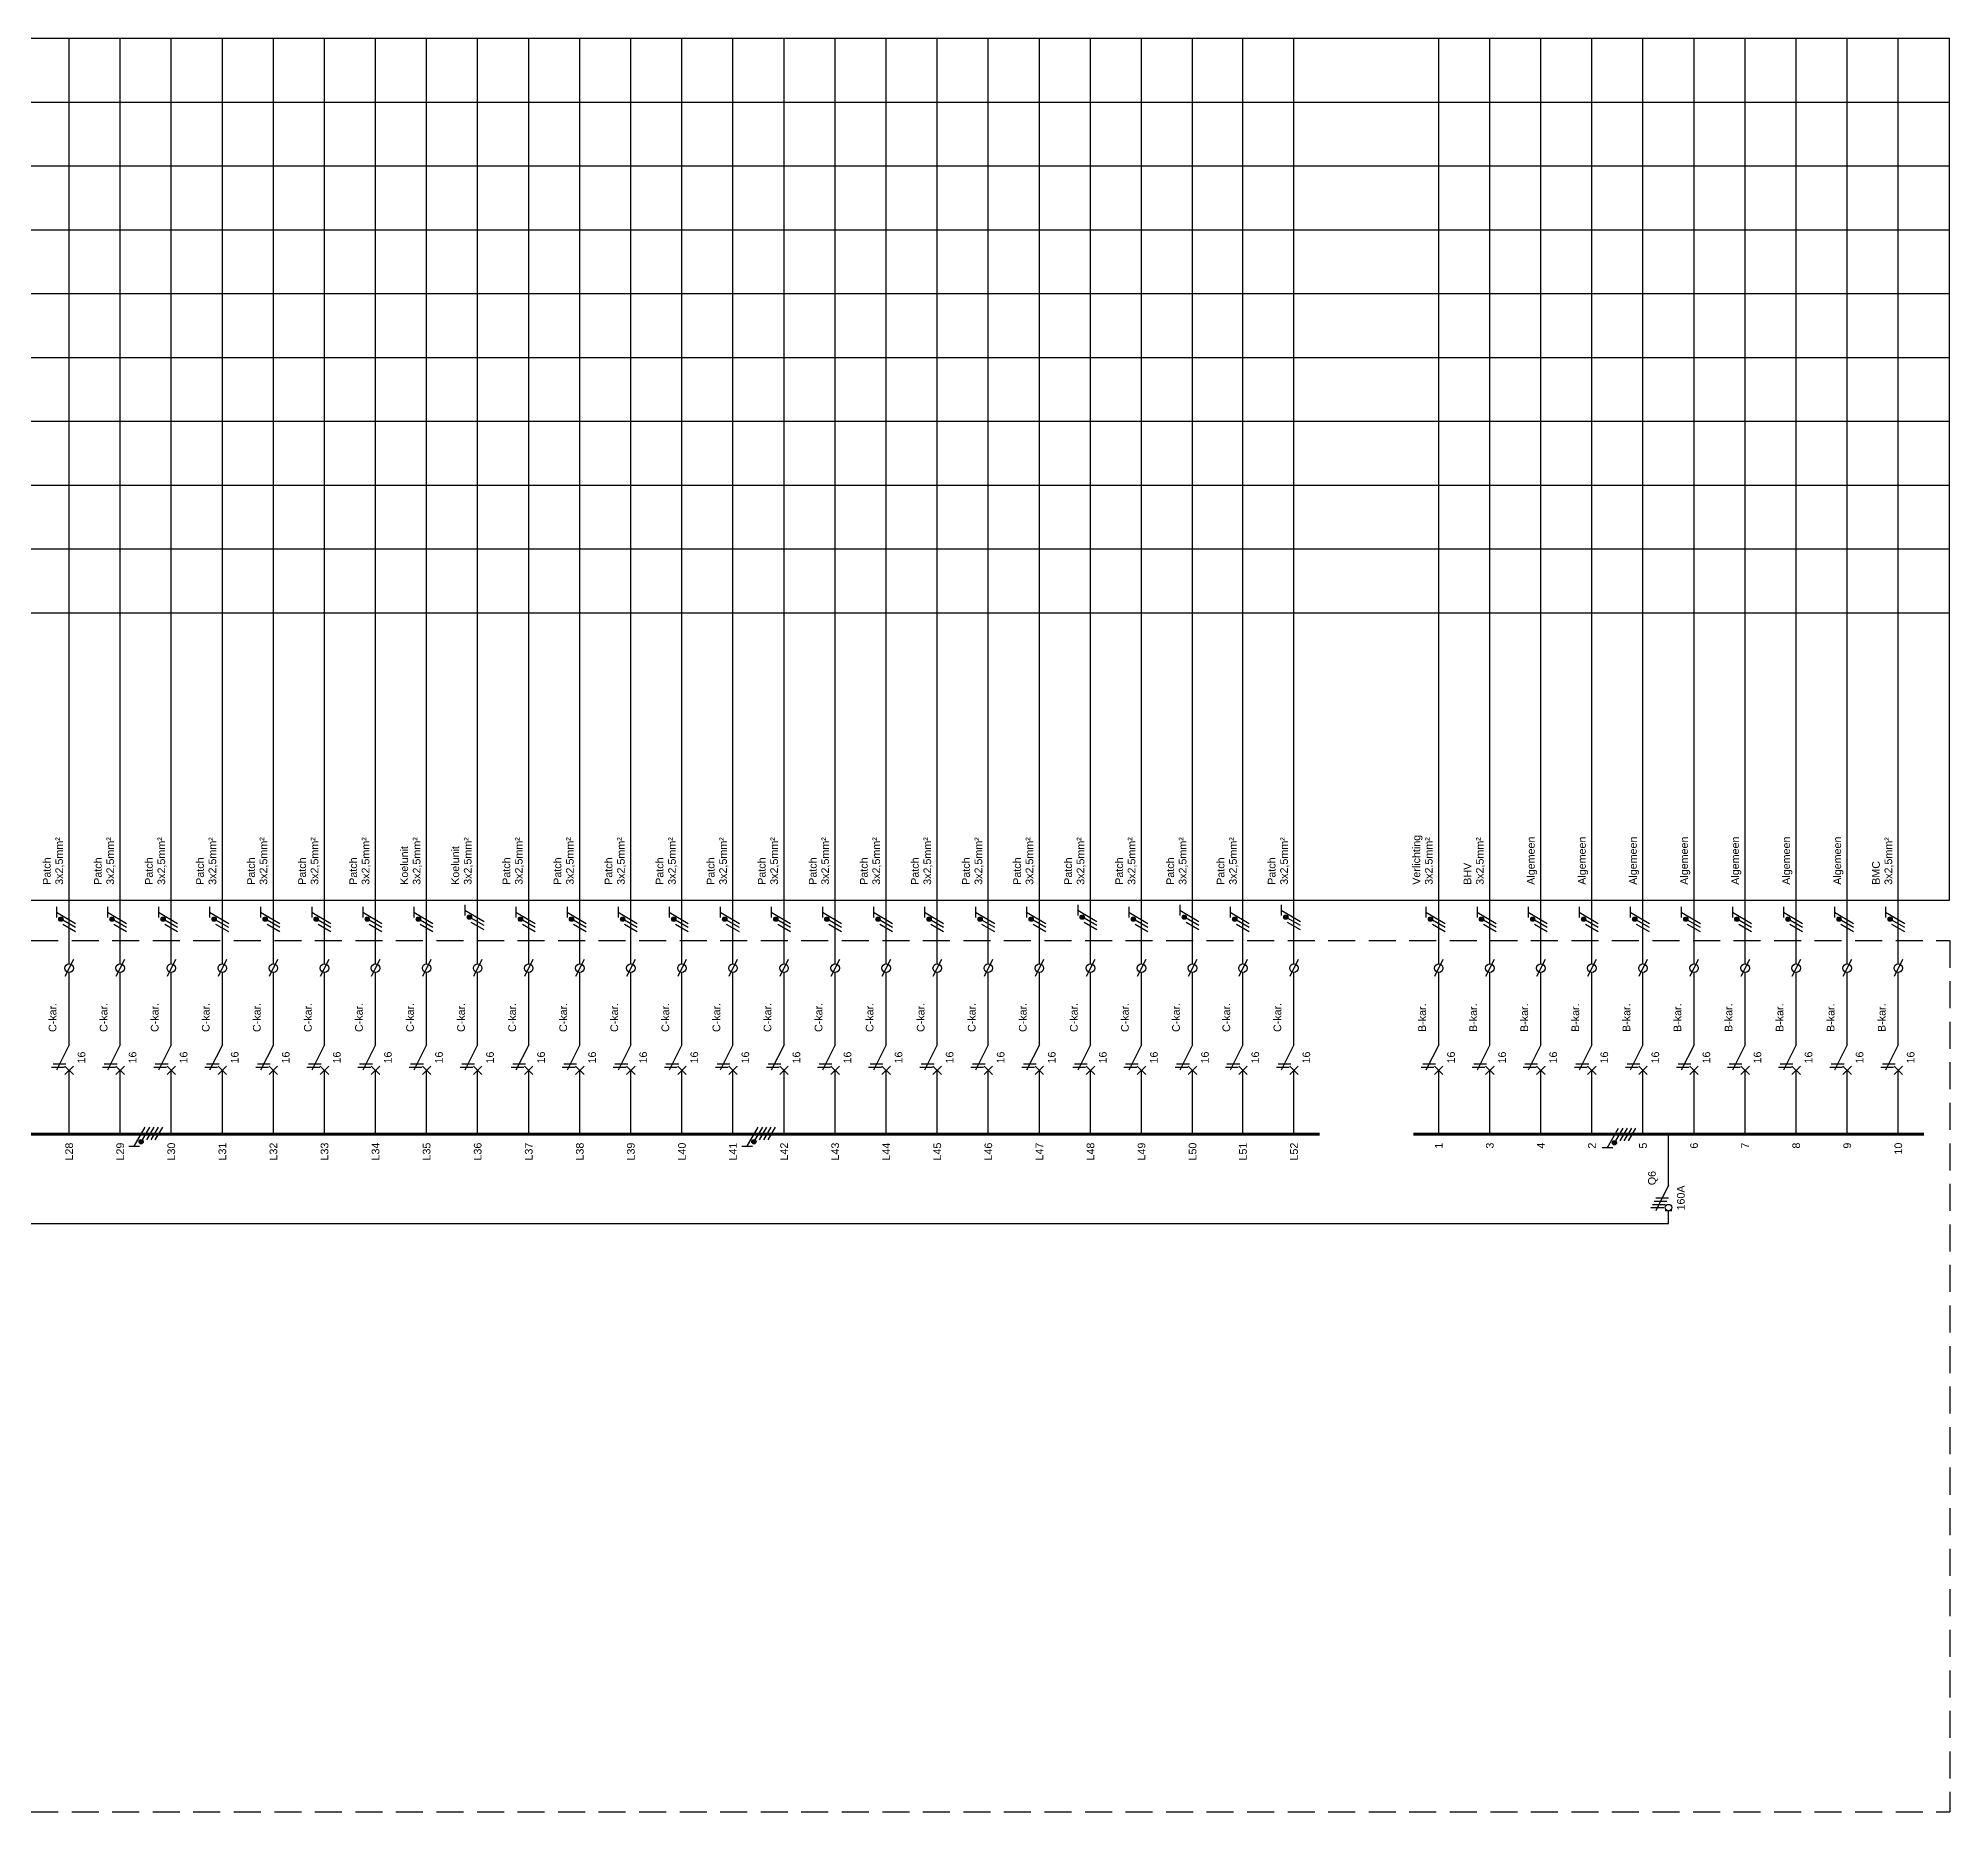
# Model space of a CAD drawing. Header units: millimetres. Extents: x -12 to 899, y 80 to 531.
# Drawn here: x 449.3 to 898.5, y 90 to 506.7 of the extents above; entities that cross this region are included whole.
import ezdxf
from ezdxf.enums import TextEntityAlignment as Align

# ---------------------------------------------------------------- set-up
doc = ezdxf.new("R2010")
doc.units = ezdxf.units.MM
doc.linetypes.add('HIDDEN', pattern=[9.525, 6.35, -3.175])
doc.layers.get('0').update_dxf_attribs({"linetype": 'CONTINUOUS'})
doc.layers.add('EL$1----_MER', color=3, linetype='CONTINUOUS')
doc.styles.add('BURO-012', font='arial.ttf', dxfattribs={"height": 1.2})
doc.styles.add('BURO-018', font='arial.ttf', dxfattribs={"height": 1.8})

# ---------------------------------------------------------------- blocks, each defined once
blk = doc.blocks.new('B24')
at = {"color": 0, "linetype": 'Continuous'}
for p, q in [((0, 9), (0, 21)), ((0, 9), (-3, 3)), ((-3.75, 4.5), (-0.75, 4.5)), ((-3.375, 5.25), (-0.375, 5.25)), ((-3, 6), (0, 6)), ((-4.125, 3.75), (-1.125, 3.75)), ((0.75, 3), (-0.75, 3)), ((0, 0), (0, 3))]:
    blk.add_line(p, q, dxfattribs=at)
blk.add_circle((0, 3.75), 0.75, dxfattribs=at)
at = {"color": 1, "style": 'BURO-018'}
blk.add_attdef('E_VRIJ1', (-3, 12), '', height=1.8, rotation=90, dxfattribs=at)
at = {"color": 1, "linetype": 'Continuous', "style": 'BURO-018'}
blk.add_attdef('E_IS', text='', height=1.8, rotation=90, dxfattribs=at).set_placement((2, 6), align=Align.TOP_CENTER)
blk = doc.blocks.new('m1')
at = {"color": 0, "linetype": 'Continuous'}
blk.add_line((0, 21), (0, 33), dxfattribs=at)
blk = doc.blocks.new('B28CS')
at = {"color": 0, "linetype": 'Continuous'}
for p, q in [((0, 42), (0, 54)), ((0, 42), (-3, 36)), ((-4.125, 36.75), (-1.125, 36.75)), ((-3.75, 37.5), (-0.75, 37.5)), ((-1, 35), (1, 37)), ((-1, 37), (1, 35)), ((0, 33), (0, 36))]:
    blk.add_line(p, q, dxfattribs=at)
at = {"color": 1, "style": 'BURO-018'}
blk.add_attdef('E_VRIJ1', (-3, 45), '', height=1.8, rotation=90, dxfattribs=at)
at = {"color": 1, "linetype": 'Continuous', "style": 'BURO-018'}
blk.add_attdef('E_IIA', text='', height=1.8, rotation=90, dxfattribs=at).set_placement((2, 39), align=Align.TOP_CENTER)
blk = doc.blocks.new('M19S')
at = {"color": 0, "linetype": 'Continuous'}
for p, q in [((0, 61), (0, 66)), ((0, 54), (0, 59))]:
    blk.add_line(p, q, dxfattribs=at)
at = {"color": 0}
blk.add_line((1, 62), (-1, 58), dxfattribs=at)
blk.add_circle((0, 60), 1, dxfattribs=at)
at = {"color": 1, "linetype": 'Continuous', "style": 'BURO-018'}
blk.add_attdef('E_TRMNR', text='', height=1.8, rotation=90, dxfattribs=at).set_placement((3, 57), align=Align.TOP_LEFT)
at = {"color": 1, "style": 'BURO-018'}
blk.add_attdef('E_VRIJ1', (-3, 57), '', height=1.8, rotation=90, dxfattribs=at)
blk = doc.blocks.new('L1')
at = {"color": 0, "linetype": 'Continuous'}
for p, q in [((-3, 73.98), (-3, 71.48)), ((-3, 72.73), (1.5, 70.13)), ((1.5, 69.13), (-1.5, 70.87)), ((1.5, 68.13), (-1.5, 69.87))]:
    blk.add_line(p, q, dxfattribs=at)
at = {"color": 0, "linetype": 'Continuous', "const_width": 0.5}
blk.add_lwpolyline([(-1.68, 71.12, 1), (-2.18, 71.12, 1)], format="xyb", close=True, dxfattribs=at)
at = {"color": 0, "linetype": 'Continuous'}
blk.add_circle((-1.93, 71.12), 0.5, dxfattribs=at)

msp = doc.modelspace()

# ---------------------------------------------------------------- linework, layer by layer
at = {"layer": 'EL$1----_MER', "color": 1}
for p, q in [((-11.58, 506.72), (898.44, 506.72)), ((898.44, 304.22), (898.44, 506.72)), ((-11.58, 491.72), (898.44, 491.72)), ((-11.58, 476.72), (898.44, 476.72)), ((-11.58, 461.72), (898.44, 461.72)), ((-11.58, 446.72), (898.44, 446.72)), ((-11.58, 431.72), (898.44, 431.72)), ((-11.58, 416.72), (898.44, 416.72)), ((-11.58, 401.72), (898.44, 401.72)), ((-11.58, 386.72), (898.44, 386.72)), ((-11.58, 371.72), (898.44, 371.72)), ((-11.58, 304.22), (898.44, 304.22))]:
    msp.add_line(p, q, dxfattribs=at)
at = {"layer": 'EL$1----_MER'}
for p, q in [((456.6, 294.22), (456.6, 506.72)), ((468.6, 294.22), (468.6, 506.72)), ((480.6, 294.22), (480.6, 506.72)), ((492.6, 294.22), (492.6, 506.72)), ((504.6, 294.22), (504.6, 506.72)), ((516.6, 294.22), (516.6, 506.72)), ((528.6, 294.22), (528.6, 506.72)), ((540.6, 294.22), (540.6, 506.72)), ((552.6, 294.22), (552.6, 506.72)), ((564.6, 294.22), (564.6, 506.72)), ((576.6, 294.22), (576.6, 506.72)), ((588.6, 294.22), (588.6, 506.72)), ((600.6, 294.22), (600.6, 506.72)), ((612.6, 294.22), (612.6, 506.72)), ((624.6, 294.22), (624.6, 506.72)), ((636.6, 294.22), (636.6, 506.72)), ((648.6, 294.22), (648.6, 506.72)), ((660.6, 294.22), (660.6, 506.72)), ((672.6, 294.22), (672.6, 506.72)), ((684.6, 294.22), (684.6, 506.72)), ((696.6, 294.22), (696.6, 506.72)), ((708.6, 294.22), (708.6, 506.72)), ((720.6, 294.22), (720.6, 506.72)), ((732.43, 294.22), (732.43, 506.72)), ((744.43, 294.22), (744.43, 506.72)), ((778.44, 294.22), (778.44, 506.72)), ((790.44, 294.22), (790.44, 506.72)), ((802.44, 294.22), (802.44, 506.72)), ((814.44, 294.22), (814.44, 506.72)), ((826.44, 294.22), (826.44, 506.72)), ((838.44, 294.22), (838.44, 506.72)), ((850.44, 294.22), (850.44, 506.72)), ((862.44, 294.22), (862.44, 506.72)), ((874.44, 294.22), (874.44, 506.72)), ((886.44, 294.22), (886.44, 506.72)), ((198.6, 228.22), (832.44, 228.22))]:
    msp.add_line(p, q, dxfattribs=at)
at = {"layer": 'EL$1----_MER', "color": 1, "linetype": 'HIDDEN'}
for p, q in [((0, 294.68), (898.44, 294.68)), ((898.53, 294.68), (898.53, 90)), ((0, 90), (898.53, 90))]:
    msp.add_line(p, q, dxfattribs=at)
at = {"layer": 'EL$1----_MER', "linetype": 'Continuous'}
for p, q in [((471.91, 246.37), (474.5, 250.87)), ((475.5, 250.87), (473.77, 247.87)), ((476.5, 250.87), (474.77, 247.87)), ((477.5, 250.87), (475.77, 247.87)), ((478.5, 250.87), (476.77, 247.87)), ((615.91, 246.37), (618.5, 250.87)), ((619.5, 250.87), (617.77, 247.87)), ((620.5, 250.87), (618.77, 247.87)), ((621.5, 250.87), (619.77, 247.87)), ((622.5, 250.87), (620.77, 247.87)), ((818.11, 246.11), (820.71, 250.61)), ((821.71, 250.61), (819.97, 247.61)), ((822.71, 250.61), (820.97, 247.61)), ((823.71, 250.61), (821.97, 247.61)), ((824.71, 250.61), (822.97, 247.61)), ((470.66, 246.37), (473.16, 246.37)), ((614.66, 246.37), (617.16, 246.37)), ((816.86, 246.11), (819.36, 246.11))]:
    msp.add_line(p, q, dxfattribs=at)
at = {"layer": 'EL$1----_MER'}
for points in [[(450.6, 249.22, 0.7, 0.7, 0), (438.6, 249.22, 0.7, 0.7, 0)], [(462.6, 249.22, 0.7, 0.7, 0), (450.6, 249.22, 0.7, 0.7, 0)], [(474.6, 249.22, 0.7, 0.7, 0), (462.6, 249.22, 0.7, 0.7, 0)], [(486.6, 249.22, 0.7, 0.7, 0), (474.6, 249.22, 0.7, 0.7, 0)], [(498.6, 249.22, 0.7, 0.7, 0), (486.6, 249.22, 0.7, 0.7, 0)], [(510.6, 249.22, 0.7, 0.7, 0), (498.6, 249.22, 0.7, 0.7, 0)], [(522.6, 249.22, 0.7, 0.7, 0), (510.6, 249.22, 0.7, 0.7, 0)], [(534.6, 249.22, 0.7, 0.7, 0), (522.6, 249.22, 0.7, 0.7, 0)], [(546.6, 249.22, 0.7, 0.7, 0), (534.6, 249.22, 0.7, 0.7, 0)], [(558.6, 249.22, 0.7, 0.7, 0), (546.6, 249.22, 0.7, 0.7, 0)], [(570.6, 249.22, 0.7, 0.7, 0), (558.6, 249.22, 0.7, 0.7, 0)], [(582.6, 249.22, 0.7, 0.7, 0), (570.6, 249.22, 0.7, 0.7, 0)], [(594.6, 249.22, 0.7, 0.7, 0), (582.6, 249.22, 0.7, 0.7, 0)], [(606.6, 249.22, 0.7, 0.7, 0), (594.6, 249.22, 0.7, 0.7, 0)], [(618.6, 249.22, 0.7, 0.7, 0), (606.6, 249.22, 0.7, 0.7, 0)], [(630.6, 249.22, 0.7, 0.7, 0), (618.6, 249.22, 0.7, 0.7, 0)], [(642.6, 249.22, 0.7, 0.7, 0), (630.6, 249.22, 0.7, 0.7, 0)], [(654.6, 249.22, 0.7, 0.7, 0), (642.6, 249.22, 0.7, 0.7, 0)], [(666.6, 249.22, 0.7, 0.7, 0), (654.6, 249.22, 0.7, 0.7, 0)], [(678.6, 249.22, 0.7, 0.7, 0), (666.6, 249.22, 0.7, 0.7, 0)], [(690.6, 249.22, 0.7, 0.7, 0), (678.6, 249.22, 0.7, 0.7, 0)], [(702.6, 249.22, 0.7, 0.7, 0), (690.6, 249.22, 0.7, 0.7, 0)], [(714.6, 249.22, 0.7, 0.7, 0), (702.6, 249.22, 0.7, 0.7, 0)], [(726.6, 249.22, 0.7, 0.7, 0), (714.6, 249.22, 0.7, 0.7, 0)], [(738.43, 249.22, 0.7, 0.7, 0), (726.43, 249.22, 0.7, 0.7, 0)], [(750.43, 249.22, 0.7, 0.7, 0), (738.43, 249.22, 0.7, 0.7, 0)], [(784.44, 249.22, 0.7, 0.7, 0), (772.44, 249.22, 0.7, 0.7, 0)], [(796.44, 249.22, 0.7, 0.7, 0), (784.44, 249.22, 0.7, 0.7, 0)], [(808.44, 249.22, 0.7, 0.7, 0), (796.44, 249.22, 0.7, 0.7, 0)], [(820.44, 249.22, 0.7, 0.7, 0), (808.44, 249.22, 0.7, 0.7, 0)], [(832.44, 249.22, 0.7, 0.7, 0), (820.44, 249.22, 0.7, 0.7, 0)], [(844.44, 249.22, 0.7, 0.7, 0), (832.44, 249.22, 0.7, 0.7, 0)], [(856.44, 249.22, 0.7, 0.7, 0), (844.44, 249.22, 0.7, 0.7, 0)], [(868.44, 249.22, 0.7, 0.7, 0), (856.44, 249.22, 0.7, 0.7, 0)], [(880.44, 249.22, 0.7, 0.7, 0), (868.44, 249.22, 0.7, 0.7, 0)], [(892.44, 249.22, 0.7, 0.7, 0), (880.44, 249.22, 0.7, 0.7, 0)]]:
    msp.add_lwpolyline(points, format="xyseb", dxfattribs=at)
at = {"layer": 'EL$1----_MER', "linetype": 'Continuous', "const_width": 0.5}
for points in [[(473.52, 247.69, 1), (473.52, 247.19, 1)], [(617.52, 247.69, 1), (617.52, 247.19, 1)], [(819.72, 247.43, 1), (819.72, 246.93, 1)]]:
    msp.add_lwpolyline(points, format="xyb", close=True, dxfattribs=at)
at = {"layer": 'EL$1----_MER', "linetype": 'Continuous'}
for centre in [(473.52, 247.44), (617.52, 247.44), (819.72, 247.18)]:
    msp.add_circle(centre, 0.5, dxfattribs=at)

# ---------------------------------------------------------------- block references
at = {"layer": 'EL$1----_MER'}
for name, p in [('L1', (456.6, 228.61)), ('L1', (468.6, 228.61)), ('L1', (480.6, 228.61)), ('L1', (492.6, 228.61)), ('L1', (504.6, 228.61)), ('L1', (516.6, 228.61)), ('L1', (528.6, 228.61)), ('L1', (540.6, 228.61)), ('L1', (552.6, 229.08)), ('L1', (564.6, 228.61)), ('L1', (576.6, 228.61)), ('L1', (588.6, 228.61)), ('L1', (600.6, 228.61)), ('L1', (612.6, 228.61)), ('L1', (624.6, 228.61)), ('L1', (636.6, 228.61)), ('L1', (648.6, 228.61)), ('L1', (660.6, 228.61)), ('L1', (672.6, 228.61)), ('L1', (684.6, 228.61)), ('L1', (696.6, 229.08)), ('L1', (708.6, 228.61)), ('L1', (720.6, 229.08)), ('L1', (732.43, 228.61)), ('L1', (744.43, 229.08)), ('L1', (778.44, 228.61)), ('L1', (790.44, 228.61)), ('L1', (802.44, 228.61)), ('L1', (814.44, 228.61)), ('L1', (826.44, 228.61)), ('L1', (838.44, 228.61)), ('L1', (850.44, 228.61)), ('L1', (862.44, 228.61)), ('L1', (874.44, 228.61)), ('L1', (886.44, 228.61)), ('M19S', (456.6, 228.22)), ('M19S', (468.6, 228.22)), ('M19S', (480.6, 228.22)), ('M19S', (492.6, 228.22)), ('M19S', (504.6, 228.22)), ('M19S', (516.6, 228.22)), ('M19S', (528.6, 228.22)), ('M19S', (540.6, 228.22)), ('M19S', (552.6, 228.22)), ('M19S', (564.6, 228.22)), ('M19S', (576.6, 228.22)), ('M19S', (588.6, 228.22)), ('M19S', (600.6, 228.22)), ('M19S', (612.6, 228.22)), ('M19S', (624.6, 228.22)), ('M19S', (636.6, 228.22)), ('M19S', (648.6, 228.22)), ('M19S', (660.6, 228.22)), ('M19S', (672.6, 228.22)), ('M19S', (684.6, 228.22)), ('M19S', (696.6, 228.22)), ('M19S', (708.6, 228.22)), ('M19S', (720.6, 228.22)), ('M19S', (732.43, 228.22)), ('M19S', (744.43, 228.22)), ('M19S', (778.44, 228.22)), ('M19S', (790.44, 228.22)), ('M19S', (802.44, 228.22)), ('M19S', (814.44, 228.22)), ('M19S', (826.44, 228.22)), ('M19S', (838.44, 228.22)), ('M19S', (850.44, 228.22)), ('M19S', (862.44, 228.22)), ('M19S', (874.44, 228.22)), ('M19S', (886.44, 228.22)), ('m1', (456.6, 228.22)), ('m1', (468.6, 228.22)), ('m1', (480.6, 228.22)), ('m1', (492.6, 228.22)), ('m1', (504.6, 228.22)), ('m1', (516.6, 228.22)), ('m1', (528.6, 228.22)), ('m1', (540.6, 228.22)), ('m1', (552.6, 228.22)), ('m1', (564.6, 228.22)), ('m1', (576.6, 228.22)), ('m1', (588.6, 228.22)), ('m1', (600.6, 228.22)), ('m1', (612.6, 228.22)), ('m1', (624.6, 228.22)), ('m1', (636.6, 228.22)), ('m1', (648.6, 228.22)), ('m1', (660.6, 228.22)), ('m1', (672.6, 228.22)), ('m1', (684.6, 228.22)), ('m1', (696.6, 228.22)), ('m1', (708.6, 228.22)), ('m1', (720.6, 228.22)), ('m1', (732.43, 228.22)), ('m1', (744.43, 228.22)), ('m1', (778.44, 228.22)), ('m1', (790.44, 228.22)), ('m1', (802.44, 228.22)), ('m1', (814.44, 228.22)), ('m1', (826.44, 228.22)), ('m1', (838.44, 228.22)), ('m1', (850.44, 228.22)), ('m1', (862.44, 228.22)), ('m1', (874.44, 228.22)), ('m1', (886.44, 228.22))]:
    msp.add_blockref(name, p, dxfattribs=at)
ref = msp.add_blockref('B28CS', (456.6, 228.22), dxfattribs=at)
ref.add_attrib('E_IIA', '16', dxfattribs={"layer": '0', "color": 1, "linetype": 'Continuous', "height": 1.8, "rotation": 90, "style": 'BURO-012'}).set_placement((458.6, 267.22), align=Align.TOP_CENTER)
ref.add_attrib('E_VRIJ1', 'C-kar.', (453.6, 273.22), dxfattribs={"layer": '0', "color": 1, "height": 1.8, "rotation": 90, "style": 'BURO-012'})
ref = msp.add_blockref('B28CS', (468.6, 228.22), dxfattribs=at)
ref.add_attrib('E_IIA', '16', dxfattribs={"layer": '0', "color": 1, "linetype": 'Continuous', "height": 1.8, "rotation": 90, "style": 'BURO-012'}).set_placement((470.6, 267.22), align=Align.TOP_CENTER)
ref.add_attrib('E_VRIJ1', 'C-kar.', (465.6, 273.22), dxfattribs={"layer": '0', "color": 1, "height": 1.8, "rotation": 90, "style": 'BURO-012'})
ref = msp.add_blockref('B28CS', (480.6, 228.22), dxfattribs=at)
ref.add_attrib('E_IIA', '16', dxfattribs={"layer": '0', "color": 1, "linetype": 'Continuous', "height": 1.8, "rotation": 90, "style": 'BURO-012'}).set_placement((482.6, 267.22), align=Align.TOP_CENTER)
ref.add_attrib('E_VRIJ1', 'C-kar.', (477.6, 273.22), dxfattribs={"layer": '0', "color": 1, "height": 1.8, "rotation": 90, "style": 'BURO-012'})
ref = msp.add_blockref('B28CS', (492.6, 228.22), dxfattribs=at)
ref.add_attrib('E_IIA', '16', dxfattribs={"layer": '0', "color": 1, "linetype": 'Continuous', "height": 1.8, "rotation": 90, "style": 'BURO-012'}).set_placement((494.6, 267.22), align=Align.TOP_CENTER)
ref.add_attrib('E_VRIJ1', 'C-kar.', (489.6, 273.22), dxfattribs={"layer": '0', "color": 1, "height": 1.8, "rotation": 90, "style": 'BURO-012'})
ref = msp.add_blockref('B28CS', (504.6, 228.22), dxfattribs=at)
ref.add_attrib('E_IIA', '16', dxfattribs={"layer": '0', "color": 1, "linetype": 'Continuous', "height": 1.8, "rotation": 90, "style": 'BURO-012'}).set_placement((506.6, 267.22), align=Align.TOP_CENTER)
ref.add_attrib('E_VRIJ1', 'C-kar.', (501.6, 273.22), dxfattribs={"layer": '0', "color": 1, "height": 1.8, "rotation": 90, "style": 'BURO-012'})
ref = msp.add_blockref('B28CS', (516.6, 228.22), dxfattribs=at)
ref.add_attrib('E_IIA', '16', dxfattribs={"layer": '0', "color": 1, "linetype": 'Continuous', "height": 1.8, "rotation": 90, "style": 'BURO-012'}).set_placement((518.6, 267.22), align=Align.TOP_CENTER)
ref.add_attrib('E_VRIJ1', 'C-kar.', (513.6, 273.22), dxfattribs={"layer": '0', "color": 1, "height": 1.8, "rotation": 90, "style": 'BURO-012'})
ref = msp.add_blockref('B28CS', (528.6, 228.22), dxfattribs=at)
ref.add_attrib('E_IIA', '16', dxfattribs={"layer": '0', "color": 1, "linetype": 'Continuous', "height": 1.8, "rotation": 90, "style": 'BURO-012'}).set_placement((530.6, 267.22), align=Align.TOP_CENTER)
ref.add_attrib('E_VRIJ1', 'C-kar.', (525.6, 273.22), dxfattribs={"layer": '0', "color": 1, "height": 1.8, "rotation": 90, "style": 'BURO-012'})
ref = msp.add_blockref('B28CS', (540.6, 228.22), dxfattribs=at)
ref.add_attrib('E_IIA', '16', dxfattribs={"layer": '0', "color": 1, "linetype": 'Continuous', "height": 1.8, "rotation": 90, "style": 'BURO-012'}).set_placement((542.6, 267.22), align=Align.TOP_CENTER)
ref.add_attrib('E_VRIJ1', 'C-kar.', (537.6, 273.22), dxfattribs={"layer": '0', "color": 1, "height": 1.8, "rotation": 90, "style": 'BURO-012'})
ref = msp.add_blockref('B28CS', (552.6, 228.22), dxfattribs=at)
ref.add_attrib('E_IIA', '16', dxfattribs={"layer": '0', "color": 1, "linetype": 'Continuous', "height": 1.8, "rotation": 90, "style": 'BURO-012'}).set_placement((554.6, 267.22), align=Align.TOP_CENTER)
ref.add_attrib('E_VRIJ1', 'C-kar.', (549.6, 273.22), dxfattribs={"layer": '0', "color": 1, "height": 1.8, "rotation": 90, "style": 'BURO-012'})
ref = msp.add_blockref('B28CS', (564.6, 228.22), dxfattribs=at)
ref.add_attrib('E_IIA', '16', dxfattribs={"layer": '0', "color": 1, "linetype": 'Continuous', "height": 1.8, "rotation": 90, "style": 'BURO-012'}).set_placement((566.6, 267.22), align=Align.TOP_CENTER)
ref.add_attrib('E_VRIJ1', 'C-kar.', (561.6, 273.22), dxfattribs={"layer": '0', "color": 1, "height": 1.8, "rotation": 90, "style": 'BURO-012'})
ref = msp.add_blockref('B28CS', (576.6, 228.22), dxfattribs=at)
ref.add_attrib('E_IIA', '16', dxfattribs={"layer": '0', "color": 1, "linetype": 'Continuous', "height": 1.8, "rotation": 90, "style": 'BURO-012'}).set_placement((578.6, 267.22), align=Align.TOP_CENTER)
ref.add_attrib('E_VRIJ1', 'C-kar.', (573.6, 273.22), dxfattribs={"layer": '0', "color": 1, "height": 1.8, "rotation": 90, "style": 'BURO-012'})
ref = msp.add_blockref('B28CS', (588.6, 228.22), dxfattribs=at)
ref.add_attrib('E_IIA', '16', dxfattribs={"layer": '0', "color": 1, "linetype": 'Continuous', "height": 1.8, "rotation": 90, "style": 'BURO-012'}).set_placement((590.6, 267.22), align=Align.TOP_CENTER)
ref.add_attrib('E_VRIJ1', 'C-kar.', (585.6, 273.22), dxfattribs={"layer": '0', "color": 1, "height": 1.8, "rotation": 90, "style": 'BURO-012'})
ref = msp.add_blockref('B28CS', (600.6, 228.22), dxfattribs=at)
ref.add_attrib('E_IIA', '16', dxfattribs={"layer": '0', "color": 1, "linetype": 'Continuous', "height": 1.8, "rotation": 90, "style": 'BURO-012'}).set_placement((602.6, 267.22), align=Align.TOP_CENTER)
ref.add_attrib('E_VRIJ1', 'C-kar.', (597.6, 273.22), dxfattribs={"layer": '0', "color": 1, "height": 1.8, "rotation": 90, "style": 'BURO-012'})
ref = msp.add_blockref('B28CS', (612.6, 228.22), dxfattribs=at)
ref.add_attrib('E_IIA', '16', dxfattribs={"layer": '0', "color": 1, "linetype": 'Continuous', "height": 1.8, "rotation": 90, "style": 'BURO-012'}).set_placement((614.6, 267.22), align=Align.TOP_CENTER)
ref.add_attrib('E_VRIJ1', 'C-kar.', (609.6, 273.22), dxfattribs={"layer": '0', "color": 1, "height": 1.8, "rotation": 90, "style": 'BURO-012'})
ref = msp.add_blockref('B28CS', (624.6, 228.22), dxfattribs=at)
ref.add_attrib('E_IIA', '16', dxfattribs={"layer": '0', "color": 1, "linetype": 'Continuous', "height": 1.8, "rotation": 90, "style": 'BURO-012'}).set_placement((626.6, 267.22), align=Align.TOP_CENTER)
ref.add_attrib('E_VRIJ1', 'C-kar.', (621.6, 273.22), dxfattribs={"layer": '0', "color": 1, "height": 1.8, "rotation": 90, "style": 'BURO-012'})
ref = msp.add_blockref('B28CS', (636.6, 228.22), dxfattribs=at)
ref.add_attrib('E_IIA', '16', dxfattribs={"layer": '0', "color": 1, "linetype": 'Continuous', "height": 1.8, "rotation": 90, "style": 'BURO-012'}).set_placement((638.6, 267.22), align=Align.TOP_CENTER)
ref.add_attrib('E_VRIJ1', 'C-kar.', (633.6, 273.22), dxfattribs={"layer": '0', "color": 1, "height": 1.8, "rotation": 90, "style": 'BURO-012'})
ref = msp.add_blockref('B28CS', (648.6, 228.22), dxfattribs=at)
ref.add_attrib('E_IIA', '16', dxfattribs={"layer": '0', "color": 1, "linetype": 'Continuous', "height": 1.8, "rotation": 90, "style": 'BURO-012'}).set_placement((650.6, 267.22), align=Align.TOP_CENTER)
ref.add_attrib('E_VRIJ1', 'C-kar.', (645.6, 273.22), dxfattribs={"layer": '0', "color": 1, "height": 1.8, "rotation": 90, "style": 'BURO-012'})
ref = msp.add_blockref('B28CS', (660.6, 228.22), dxfattribs=at)
ref.add_attrib('E_IIA', '16', dxfattribs={"layer": '0', "color": 1, "linetype": 'Continuous', "height": 1.8, "rotation": 90, "style": 'BURO-012'}).set_placement((662.6, 267.22), align=Align.TOP_CENTER)
ref.add_attrib('E_VRIJ1', 'C-kar.', (657.6, 273.22), dxfattribs={"layer": '0', "color": 1, "height": 1.8, "rotation": 90, "style": 'BURO-012'})
ref = msp.add_blockref('B28CS', (672.6, 228.22), dxfattribs=at)
ref.add_attrib('E_IIA', '16', dxfattribs={"layer": '0', "color": 1, "linetype": 'Continuous', "height": 1.8, "rotation": 90, "style": 'BURO-012'}).set_placement((674.6, 267.22), align=Align.TOP_CENTER)
ref.add_attrib('E_VRIJ1', 'C-kar.', (669.6, 273.22), dxfattribs={"layer": '0', "color": 1, "height": 1.8, "rotation": 90, "style": 'BURO-012'})
ref = msp.add_blockref('B28CS', (684.6, 228.22), dxfattribs=at)
ref.add_attrib('E_IIA', '16', dxfattribs={"layer": '0', "color": 1, "linetype": 'Continuous', "height": 1.8, "rotation": 90, "style": 'BURO-012'}).set_placement((686.6, 267.22), align=Align.TOP_CENTER)
ref.add_attrib('E_VRIJ1', 'C-kar.', (681.6, 273.22), dxfattribs={"layer": '0', "color": 1, "height": 1.8, "rotation": 90, "style": 'BURO-012'})
ref = msp.add_blockref('B28CS', (696.6, 228.22), dxfattribs=at)
ref.add_attrib('E_IIA', '16', dxfattribs={"layer": '0', "color": 1, "linetype": 'Continuous', "height": 1.8, "rotation": 90, "style": 'BURO-012'}).set_placement((698.6, 267.22), align=Align.TOP_CENTER)
ref.add_attrib('E_VRIJ1', 'C-kar.', (693.6, 273.22), dxfattribs={"layer": '0', "color": 1, "height": 1.8, "rotation": 90, "style": 'BURO-012'})
ref = msp.add_blockref('B28CS', (708.6, 228.22), dxfattribs=at)
ref.add_attrib('E_IIA', '16', dxfattribs={"layer": '0', "color": 1, "linetype": 'Continuous', "height": 1.8, "rotation": 90, "style": 'BURO-012'}).set_placement((710.6, 267.22), align=Align.TOP_CENTER)
ref.add_attrib('E_VRIJ1', 'C-kar.', (705.6, 273.22), dxfattribs={"layer": '0', "color": 1, "height": 1.8, "rotation": 90, "style": 'BURO-012'})
ref = msp.add_blockref('B28CS', (720.6, 228.22), dxfattribs=at)
ref.add_attrib('E_IIA', '16', dxfattribs={"layer": '0', "color": 1, "linetype": 'Continuous', "height": 1.8, "rotation": 90, "style": 'BURO-012'}).set_placement((722.6, 267.22), align=Align.TOP_CENTER)
ref.add_attrib('E_VRIJ1', 'C-kar.', (717.6, 273.22), dxfattribs={"layer": '0', "color": 1, "height": 1.8, "rotation": 90, "style": 'BURO-012'})
ref = msp.add_blockref('B28CS', (732.43, 228.22), dxfattribs=at)
ref.add_attrib('E_IIA', '16', dxfattribs={"layer": '0', "color": 1, "linetype": 'Continuous', "height": 1.8, "rotation": 90, "style": 'BURO-012'}).set_placement((734.43, 267.22), align=Align.TOP_CENTER)
ref.add_attrib('E_VRIJ1', 'C-kar.', (729.43, 273.22), dxfattribs={"layer": '0', "color": 1, "height": 1.8, "rotation": 90, "style": 'BURO-012'})
ref = msp.add_blockref('B28CS', (744.43, 228.22), dxfattribs=at)
ref.add_attrib('E_IIA', '16', dxfattribs={"layer": '0', "color": 1, "linetype": 'Continuous', "height": 1.8, "rotation": 90, "style": 'BURO-012'}).set_placement((746.43, 267.22), align=Align.TOP_CENTER)
ref.add_attrib('E_VRIJ1', 'C-kar.', (741.43, 273.22), dxfattribs={"layer": '0', "color": 1, "height": 1.8, "rotation": 90, "style": 'BURO-012'})
ref = msp.add_blockref('B28CS', (778.44, 228.22), dxfattribs=at)
ref.add_attrib('E_IIA', '16', dxfattribs={"layer": '0', "color": 1, "linetype": 'Continuous', "height": 1.8, "rotation": 90, "style": 'BURO-012'}).set_placement((780.44, 267.22), align=Align.TOP_CENTER)
ref.add_attrib('E_VRIJ1', 'B-kar.', (775.44, 273.22), dxfattribs={"layer": '0', "color": 1, "height": 1.8, "rotation": 90, "style": 'BURO-012'})
ref = msp.add_blockref('B28CS', (790.44, 228.22), dxfattribs=at)
ref.add_attrib('E_IIA', '16', dxfattribs={"layer": '0', "color": 1, "linetype": 'Continuous', "height": 1.8, "rotation": 90, "style": 'BURO-012'}).set_placement((792.44, 267.22), align=Align.TOP_CENTER)
ref.add_attrib('E_VRIJ1', 'B-kar.', (787.44, 273.22), dxfattribs={"layer": '0', "color": 1, "height": 1.8, "rotation": 90, "style": 'BURO-012'})
ref = msp.add_blockref('B28CS', (802.44, 228.22), dxfattribs=at)
ref.add_attrib('E_IIA', '16', dxfattribs={"layer": '0', "color": 1, "linetype": 'Continuous', "height": 1.8, "rotation": 90, "style": 'BURO-012'}).set_placement((804.44, 267.22), align=Align.TOP_CENTER)
ref.add_attrib('E_VRIJ1', 'B-kar.', (799.44, 273.22), dxfattribs={"layer": '0', "color": 1, "height": 1.8, "rotation": 90, "style": 'BURO-012'})
ref = msp.add_blockref('B28CS', (814.44, 228.22), dxfattribs=at)
ref.add_attrib('E_IIA', '16', dxfattribs={"layer": '0', "color": 1, "linetype": 'Continuous', "height": 1.8, "rotation": 90, "style": 'BURO-012'}).set_placement((816.44, 267.22), align=Align.TOP_CENTER)
ref.add_attrib('E_VRIJ1', 'B-kar.', (811.44, 273.22), dxfattribs={"layer": '0', "color": 1, "height": 1.8, "rotation": 90, "style": 'BURO-012'})
ref = msp.add_blockref('B28CS', (826.44, 228.22), dxfattribs=at)
ref.add_attrib('E_IIA', '16', dxfattribs={"layer": '0', "color": 1, "linetype": 'Continuous', "height": 1.8, "rotation": 90, "style": 'BURO-012'}).set_placement((828.44, 267.22), align=Align.TOP_CENTER)
ref.add_attrib('E_VRIJ1', 'B-kar.', (823.44, 273.22), dxfattribs={"layer": '0', "color": 1, "height": 1.8, "rotation": 90, "style": 'BURO-012'})
ref = msp.add_blockref('B28CS', (838.44, 228.22), dxfattribs=at)
ref.add_attrib('E_IIA', '16', dxfattribs={"layer": '0', "color": 1, "linetype": 'Continuous', "height": 1.8, "rotation": 90, "style": 'BURO-012'}).set_placement((840.44, 267.22), align=Align.TOP_CENTER)
ref.add_attrib('E_VRIJ1', 'B-kar.', (835.44, 273.22), dxfattribs={"layer": '0', "color": 1, "height": 1.8, "rotation": 90, "style": 'BURO-012'})
ref = msp.add_blockref('B28CS', (850.44, 228.22), dxfattribs=at)
ref.add_attrib('E_IIA', '16', dxfattribs={"layer": '0', "color": 1, "linetype": 'Continuous', "height": 1.8, "rotation": 90, "style": 'BURO-012'}).set_placement((852.44, 267.22), align=Align.TOP_CENTER)
ref.add_attrib('E_VRIJ1', 'B-kar.', (847.44, 273.22), dxfattribs={"layer": '0', "color": 1, "height": 1.8, "rotation": 90, "style": 'BURO-012'})
ref = msp.add_blockref('B28CS', (862.44, 228.22), dxfattribs=at)
ref.add_attrib('E_IIA', '16', dxfattribs={"layer": '0', "color": 1, "linetype": 'Continuous', "height": 1.8, "rotation": 90, "style": 'BURO-012'}).set_placement((864.44, 267.22), align=Align.TOP_CENTER)
ref.add_attrib('E_VRIJ1', 'B-kar.', (859.44, 273.22), dxfattribs={"layer": '0', "color": 1, "height": 1.8, "rotation": 90, "style": 'BURO-012'})
ref = msp.add_blockref('B28CS', (874.44, 228.22), dxfattribs=at)
ref.add_attrib('E_IIA', '16', dxfattribs={"layer": '0', "color": 1, "linetype": 'Continuous', "height": 1.8, "rotation": 90, "style": 'BURO-012'}).set_placement((876.44, 267.22), align=Align.TOP_CENTER)
ref.add_attrib('E_VRIJ1', 'B-kar.', (871.44, 273.22), dxfattribs={"layer": '0', "color": 1, "height": 1.8, "rotation": 90, "style": 'BURO-012'})
ref = msp.add_blockref('B28CS', (886.44, 228.22), dxfattribs=at)
ref.add_attrib('E_IIA', '16', dxfattribs={"layer": '0', "color": 1, "linetype": 'Continuous', "height": 1.8, "rotation": 90, "style": 'BURO-012'}).set_placement((888.44, 267.22), align=Align.TOP_CENTER)
ref.add_attrib('E_VRIJ1', 'B-kar.', (883.44, 273.22), dxfattribs={"layer": '0', "color": 1, "height": 1.8, "rotation": 90, "style": 'BURO-012'})
ref = msp.add_blockref('B24', (832.44, 228.22), dxfattribs=at)
ref.add_attrib('E_IS', '160A', dxfattribs={"layer": '0', "color": 1, "linetype": 'Continuous', "height": 1.8, "rotation": 90, "style": 'BURO-012'}).set_placement((834.44, 234.22), align=Align.TOP_CENTER)
ref.add_attrib('E_VRIJ1', 'Q6', (829.44, 237.22), dxfattribs={"layer": '0', "color": 1, "height": 1.8, "rotation": 90, "style": 'BURO-012'})

# ---------------------------------------------------------------- texts
at = {"layer": 'EL$1----_MER', "color": 1, "style": 'BURO-018'}
for s, p in [('3x2,5mm²', (455.16, 307.81)), ('3x2,5mm²', (467.16, 307.81)), ('3x2,5mm²', (479.16, 307.81)), ('3x2,5mm²', (491.16, 307.81)), ('3x2,5mm²', (503.16, 307.81)), ('3x2,5mm²', (515.16, 307.81)), ('3x2,5mm²', (527.16, 307.81)), ('3x2,5mm²', (539.16, 307.81)), ('3x2,5mm²', (551.16, 307.81)), ('3x2,5mm²', (563.16, 307.81)), ('3x2,5mm²', (575.16, 307.81)), ('3x2,5mm²', (587.16, 307.81)), ('3x2,5mm²', (599.16, 307.81)), ('3x2,5mm²', (611.16, 307.81)), ('3x2,5mm²', (623.16, 307.81)), ('3x2,5mm²', (635.16, 307.81)), ('3x2,5mm²', (647.16, 307.81)), ('3x2,5mm²', (659.16, 307.81)), ('3x2,5mm²', (671.16, 307.81)), ('3x2,5mm²', (683.16, 307.81)), ('3x2,5mm²', (695.16, 307.81)), ('3x2,5mm²', (707.16, 307.81)), ('3x2,5mm²', (719.16, 307.81)), ('3x2,5mm²', (730.99, 307.81)), ('3x2,5mm²', (742.99, 307.81)), ('Verlichting', (774.09, 307.81)), ('3x2.5mm²', (777, 307.81)), ('3x2,5mm²', (789, 307.81)), ('Algemeen', (801, 307.81)), ('Algemeen', (813, 307.81)), ('Algemeen', (825, 307.81)), ('Algemeen', (837, 307.81)), ('Algemeen', (849, 307.81)), ('Algemeen', (861, 307.81)), ('Algemeen', (873, 307.81)), ('3x2,5mm²', (885, 307.81)), ('Koelunit', (536.25, 307.81)), ('Koelunit', (548.25, 307.81)), ('Patch', (452.25, 307.81)), ('Patch', (464.25, 307.81)), ('Patch', (476.25, 307.81)), ('Patch', (488.25, 307.81)), ('Patch', (500.25, 307.81)), ('Patch', (512.25, 307.81)), ('Patch', (524.25, 307.81)), ('Patch', (560.25, 307.81)), ('Patch', (572.25, 307.81)), ('Patch', (584.25, 307.81)), ('Patch', (596.25, 307.81)), ('Patch', (608.25, 307.81)), ('Patch', (620.25, 307.81)), ('Patch', (632.25, 307.81)), ('Patch', (644.25, 307.81)), ('Patch', (656.25, 307.81)), ('Patch', (668.25, 307.81)), ('Patch', (680.25, 307.81)), ('Patch', (692.25, 307.81)), ('Patch', (704.25, 307.81)), ('Patch', (716.25, 307.81)), ('Patch', (728.08, 307.81)), ('Patch', (740.08, 307.81)), ('BHV', (786.09, 307.81)), ('BMC', (882.09, 307.81))]:
    msp.add_text(s, height=1.8, rotation=90, dxfattribs=at).set_placement(p)
at = {"layer": 'EL$1----_MER', "color": 1, "style": 'BURO-012'}
for s, p in [('L28', (456.6, 247.22)), ('L29', (468.6, 247.22)), ('L30', (480.6, 247.22)), ('L31', (492.6, 247.22)), ('L32', (504.6, 247.22)), ('L33', (516.6, 247.22)), ('L34', (528.6, 247.22)), ('L35', (540.6, 247.22)), ('L36', (552.6, 247.22)), ('L37', (564.6, 247.22)), ('L38', (576.6, 247.22)), ('L39', (588.6, 247.22)), ('L40', (600.6, 247.22)), ('L41', (612.6, 247.22)), ('L42', (624.6, 247.22)), ('L43', (636.6, 247.22)), ('L44', (648.6, 247.22)), ('L45', (660.6, 247.22)), ('L46', (672.6, 247.22)), ('L47', (684.6, 247.22)), ('L48', (696.6, 247.22)), ('L49', (708.6, 247.22)), ('L50', (720.6, 247.22)), ('L51', (732.43, 247.22)), ('L52', (744.43, 247.22)), ('1', (778.44, 247.22)), ('3', (790.44, 247.22)), ('4', (802.44, 247.22)), ('2', (814.44, 247.22)), ('5', (826.44, 247.22)), ('6', (838.44, 247.22)), ('7', (850.44, 247.22)), ('8', (862.44, 247.22)), ('9', (874.44, 247.22)), ('10', (886.44, 247.22))]:
    msp.add_text(s, height=1.8, rotation=90, dxfattribs=at).set_placement(p, align=Align.MIDDLE_RIGHT)

doc.saveas('drawing.dxf')
